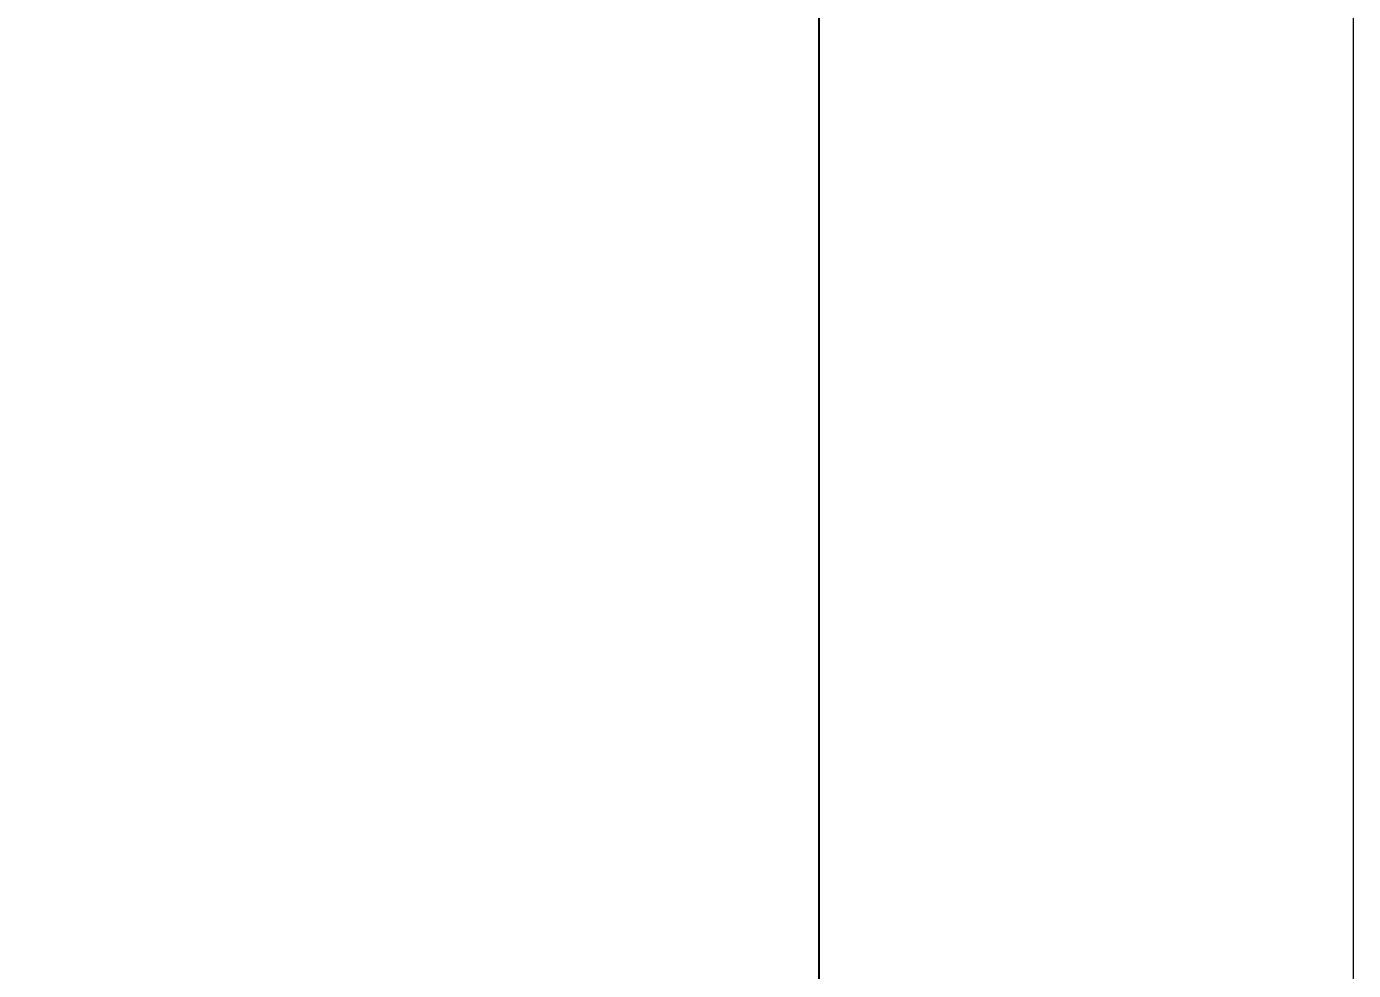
# Model space of a CAD drawing. Header units: millimetres. Extents: x 4021 to 183614, y -11746 to 71065.
# Drawn here: x 122944 to 123688, y 40981 to 41510 of the extents above; entities that cross this region are included whole.
import ezdxf

# ---------------------------------------------------------------- set-up
doc = ezdxf.new("R2010")
doc.units = ezdxf.units.MM
doc.layers.add('A-ANNO-DIMS', color=211, linetype='Continuous', lineweight=5)
doc.layers.add('A-WALL', color=113, linetype='Continuous', lineweight=20)
doc.styles.add('Arial_2', font='arial.ttf', dxfattribs={"width": 0.7, "height": 295.05988})
doc.dimstyles.new('Linear_-_1_5mm_Arial', dxfattribs={"dimscale": 304.8, "dimtxt": 300, "dimasz": 0.656168, "dimexe": 0.656168, "dimexo": 0.0625, "dimgap": 0.328084, "dimtad": 1, "dimdec": 0, "dimzin": 0, "dimdsep": 46, "dimtxsty": 'Arial_2', "dimblk1": 'OBLIQUE', "dimblk2": 'OBLIQUE', "dimsah": 1, "dimcen": 0.09, "dimadec": 0, "dimazin": 0, "dimtfac": 1, "dimtdec": 4, "dimtix": 1, "dimtmove": 0, "dimatfit": 3, "dimfxl": 0.656168, "dimfxlon": 1, "dimtvp": 1, "dimtolj": 1, "dimtzin": 0, "dimarcsym": 2})

# ---------------------------------------------------------------- blocks, each defined once
blk = doc.blocks.new('_Oblique')
at = {"color": 0, "linetype": 'ByBlock', "lineweight": -2}
blk.add_line((-0.5, -0.5), (0.5, 0.5), dxfattribs=at)
blk = doc.blocks.new('DIMBLOCK143-Copy of COLOUR_LOWER R_F')
at = {"layer": 'A-ANNO-DIMS', "color": 0, "lineweight": -2, "transparency": 16777216}
for p, q in [((123207.41, 45507.49), (123588.36, 45507.49)), ((123388.36, 39807.49), (123388.36, 45507.49)), ((123207.41, 39807.49), (123588.36, 39807.49))]:
    blk.add_line(p, q, dxfattribs=at)
at = {"layer": 'Defpoints', "color": 0, "transparency": 16777216}
for p in [(123188.36, 45507.49), (123388.36, 45507.49), (123188.36, 39807.49)]:
    blk.add_point(p, dxfattribs=at)
at = {"layer": 'A-ANNO-DIMS', "color": 0, "lineweight": -2, "transparency": 16777216, "xscale": 200, "yscale": 200, "zscale": 200}
for p, rotation in [((123388.36, 45507.49), 90), ((123388.36, 39807.49), 270)]:
    blk.add_blockref('_Oblique', p, dxfattribs=dict(at, rotation=rotation))
at = {"layer": 'A-ANNO-DIMS', "color": 0, "transparency": 16777216, "insert": (123137.71, 42657.49), "char_height": 295.06, "width": 753.2308, "attachment_point": 5, "rotation": 90, "style": 'Arial_2'}
blk.add_mtext('\\A1;5700', dxfattribs=at)

msp = doc.modelspace()

# ---------------------------------------------------------------- linework, layer by layer
at = {"layer": 'A-WALL'}
msp.add_line((123687.7, 39807.49), (123687.7, 41598.49), dxfattribs=at)

# ---------------------------------------------------------------- dimensions: what is measured, and where the dimension line sits
at = {"layer": 'A-ANNO-DIMS'}
dim = msp.add_linear_dim(base=(123388.36, 45507.49), p1=(123188.36, 39807.49), p2=(123188.36, 45507.49), angle=90, dimstyle='Linear_-_1_5mm_Arial', override={"dimpost": '<>', "dimfxl": 5700.000012}, dxfattribs=at)
dim.commit()
dim.dimension.update_dxf_attribs({"geometry": 'DIMBLOCK143-Copy of COLOUR_LOWER R_F', "text_midpoint": (123137.71, 42657.49)})

doc.saveas('drawing.dxf')
